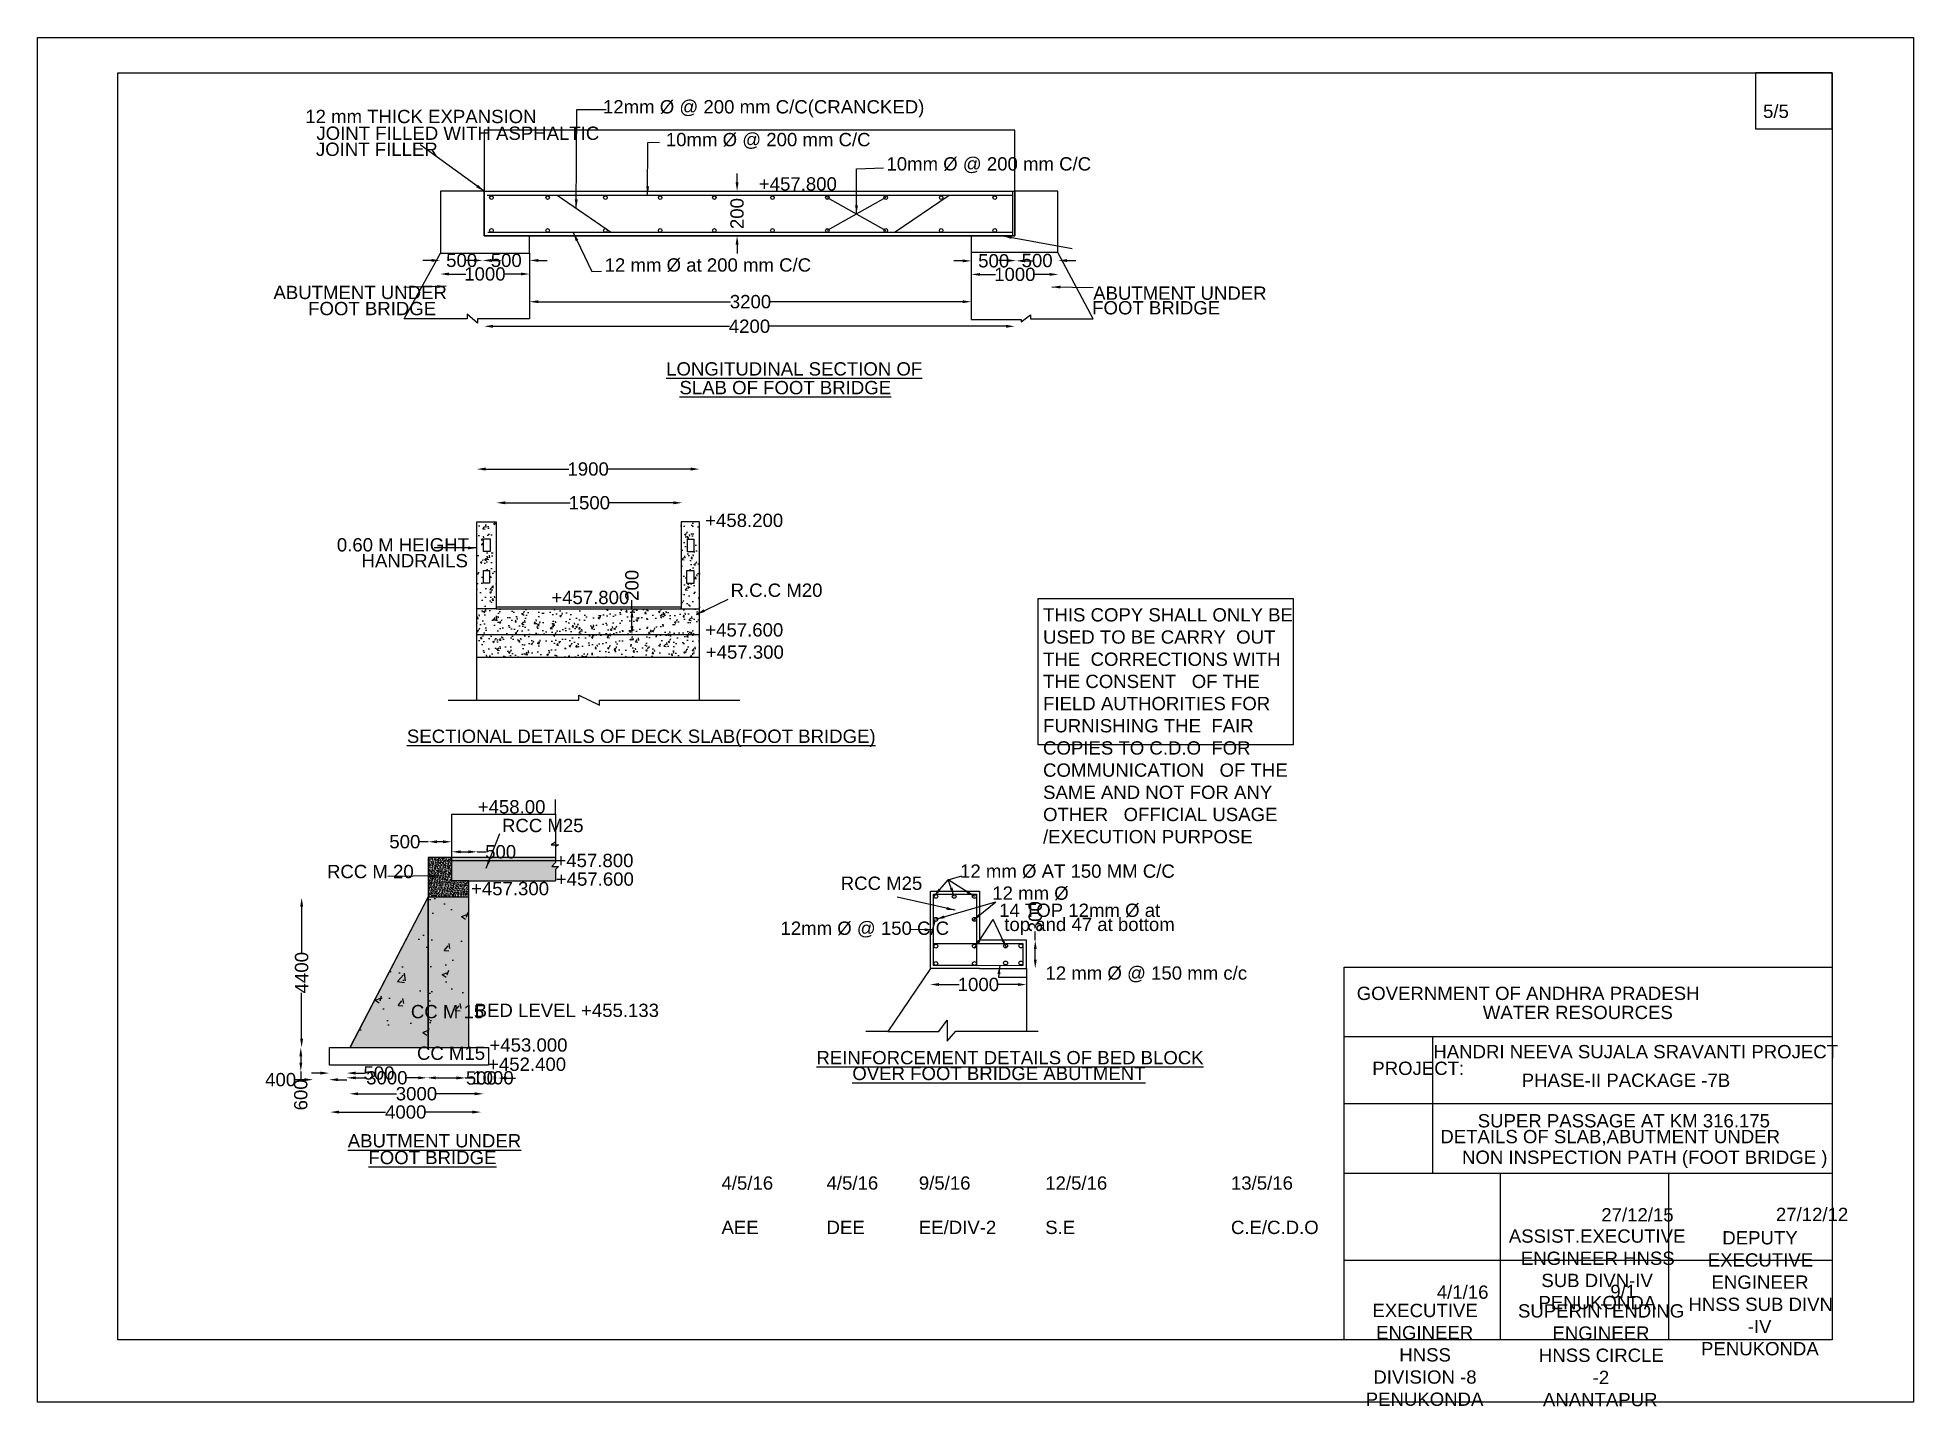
# Model space of a CAD drawing. Header units: millimetres. Extents: x -53227358 to -53192103, y 22136855 to 22162573.
import ezdxf

# ---------------------------------------------------------------- set-up
doc = ezdxf.new("R2010")
doc.units = ezdxf.units.MM
doc.header["$MEASUREMENT"] = 0
for name, color, linetype in [('DIMENSION', 7, 'Continuous'), ('DIMENSIONS', 7, 'Continuous'), ('DRAWING', 2, 'Continuous'), ('REF', 22, 'Continuous'), ('TEXT', 7, 'Continuous')]:
    doc.layers.add(name, color=color, linetype=linetype)
doc.styles.add('1', font='arial.ttf', dxfattribs={"height": 250})
doc.styles.get("Standard").update_dxf_attribs({"font": 'arial.ttf', "height": 165})
doc.dimstyles.get("Standard").update_dxf_attribs({"dimtxt": 165, "dimasz": 165, "dimexe": 0.18, "dimexo": 0.0625, "dimgap": 0.09, "dimtad": 0, "dimdec": 0, "dimzin": 0, "dimdsep": 46, "dimtxsty": 'Standard', "dimcen": 0.09, "dimse1": 1, "dimse2": 1, "dimadec": 0, "dimazin": 0, "dimtfac": 1, "dimtdec": 0, "dimtofl": 0, "dimtmove": 0, "dimatfit": 3, "dimfxl": 1, "dimtolj": 1, "dimtzin": 0, "dimarcsym": 0})
picture_1 = doc.add_image_def('image1.jpg', size_in_pixel=(4796, 3488))
pattern_1 = [(50, (0, 0), (71.72601826, -6.2752135), [7.5, -82.5]), (355, (0, 0), (-13.87513336, 75.21921337), [6, -66]), (100.4514, (5.98, -0.52), (57.85093817, 68.94395421), [6.374019, -70.1142112]), (46.1842, (0, 20), (106.72410486, -16.55190143), [11.25, -123.75]), (96.6356, (8.89, 18.62), (93.46627055, 97.41178709), [9.5610288, -105.1713]), (351.1842, (0, 20), (93.46619451, 97.4118601), [9, -99]), (21, (10, 15), (59.69070521, -40.261889067), [7.5, -82.5]), (326, (10, 15), (24.33153319, 72.5150045), [6, -66]), (71.4514, (14.974, 11.645), (84.02226286, 32.25304967), [6.374019, -70.1142112]), (37.5, (0, 0), (1.215985532, 33.289385383), [0, -65.2, 0, -67, 0, -66.25]), (7.5, (0, 0), (26.306953744, 39.441171188), [0, -38.2, 0, -63.7, 0, -25.25]), (327.5, (-22.3, 0), (53.382243617, -2.255487173), [0, -25, 0, -78, 0, -103.5]), (317.5, (-32.3, 0), (58.318616934, 10.010498233), [0, -32.5, 0, -51.8, 0, -73.5])]

# ---------------------------------------------------------------- blocks, each defined once
blk = doc.blocks.new('*D54')
at = {"layer": 'Defpoints', "color": 0}
for p in [(-53209809, 22158377.5), (-53209809, 22158377.5), (-53208968, 22158377.5)]:
    blk.add_point(p, dxfattribs=at)
at = {"layer": 'DIMENSION', "color": 0, "lineweight": -2}
for p, q in [((-53209974, 22158377.5), (-53210139, 22158377.5)), ((-53208803, 22158377.5), (-53208638, 22158377.5))]:
    blk.add_line(p, q, dxfattribs=at)
at = {"layer": 'DIMENSION', "color": 0}
for points in [[(-53209974, 22158405), (-53209974, 22158350), (-53209809, 22158377.5)], [(-53208803, 22158405), (-53208803, 22158350), (-53208968, 22158377.5)]]:
    blk.add_solid(points, dxfattribs=at)
at = {"layer": 'DIMENSION', "color": 0, "insert": (-53209388.5, 22158377.5), "char_height": 250, "attachment_point": 5, "style": '1'}
blk.add_mtext('\\A1;500', dxfattribs=at)
blk = doc.blocks.new('*D55')
at = {"layer": 'Defpoints', "color": 0}
for p in [(-53208968, 22158377.5), (-53208175.5, 22158383), (-53208175.5, 22158375.5)]:
    blk.add_point(p, dxfattribs=at)
at = {"layer": 'DIMENSION', "color": 0, "lineweight": -2}
for p, q in [((-53209133, 22158383), (-53209298, 22158383)), ((-53208010.5, 22158383), (-53207845.5, 22158383))]:
    blk.add_line(p, q, dxfattribs=at)
at = {"layer": 'DIMENSION', "color": 0}
for points in [[(-53209133, 22158410.5), (-53209133, 22158355.5), (-53208968, 22158383)], [(-53208010.5, 22158410.5), (-53208010.5, 22158355.5), (-53208175.5, 22158383)]]:
    blk.add_solid(points, dxfattribs=at)
at = {"layer": 'DIMENSION', "color": 0, "insert": (-53208571.75, 22158383), "char_height": 250, "attachment_point": 5, "style": '1'}
blk.add_mtext('\\A1;500', dxfattribs=at)
blk = doc.blocks.new('*D56')
at = {"layer": 'Defpoints', "color": 0}
for p in [(-53209809, 22158123), (-53209809, 22158123), (-53208172, 22158123)]:
    blk.add_point(p, dxfattribs=at)
at = {"layer": 'DIMENSION', "color": 0, "lineweight": -2}
for p, q in [((-53209644, 22158123), (-53209352, 22158123)), ((-53208338, 22158123), (-53208630, 22158123))]:
    blk.add_line(p, q, dxfattribs=at)
at = {"layer": 'DIMENSION', "color": 0}
for points in [[(-53209644, 22158150), (-53209644, 22158096), (-53209809, 22158123)], [(-53208338, 22158150), (-53208338, 22158096), (-53208172, 22158123)]]:
    blk.add_solid(points, dxfattribs=at)
at = {"layer": 'DIMENSION', "color": 0, "insert": (-53208991, 22158123), "char_height": 250, "attachment_point": 5, "style": '1'}
blk.add_mtext('\\A1;1000', dxfattribs=at)
blk = doc.blocks.new('*D57')
at = {"layer": 'Defpoints', "color": 0}
for p in [(-53218109, 22157610), (-53218109, 22157610), (-53209809, 22157610)]:
    blk.add_point(p, dxfattribs=at)
at = {"layer": 'DIMENSION', "color": 0, "lineweight": -2}
for p, q in [((-53217944, 22157610), (-53214332, 22157610)), ((-53209974, 22157610), (-53213586, 22157610))]:
    blk.add_line(p, q, dxfattribs=at)
at = {"layer": 'DIMENSION', "color": 0}
for points in [[(-53217944, 22157637), (-53217944, 22157582), (-53218109, 22157610)], [(-53209974, 22157637), (-53209974, 22157582), (-53209809, 22157610)]]:
    blk.add_solid(points, dxfattribs=at)
at = {"layer": 'DIMENSION', "color": 0, "insert": (-53213959, 22157610), "char_height": 250, "attachment_point": 5, "style": '1'}
blk.add_mtext('\\A1;3200', dxfattribs=at)
blk = doc.blocks.new('*D58')
at = {"layer": 'Defpoints', "color": 0}
for p in [(-53218961, 22157148), (-53218961, 22157100), (-53208995, 22157130)]:
    blk.add_point(p, dxfattribs=at)
at = {"layer": 'DIMENSION', "color": 0, "lineweight": -2}
for p, q in [((-53218796, 22157148), (-53214356, 22157148)), ((-53209160, 22157148), (-53213600, 22157148))]:
    blk.add_line(p, q, dxfattribs=at)
at = {"layer": 'DIMENSION', "color": 0}
for points in [[(-53218796, 22157176), (-53218796, 22157120), (-53218961, 22157148)], [(-53209160, 22157176), (-53209160, 22157120), (-53208995, 22157148)]]:
    blk.add_solid(points, dxfattribs=at)
at = {"layer": 'DIMENSION', "color": 0, "insert": (-53213978, 22157148), "char_height": 250, "attachment_point": 5, "style": '1'}
blk.add_mtext('\\A1;4200', dxfattribs=at)
blk = doc.blocks.new('*D59')
at = {"layer": 'Defpoints', "color": 0}
for p in [(-53219791, 22158130), (-53219791, 22158130), (-53218109, 22158120)]:
    blk.add_point(p, dxfattribs=at)
at = {"layer": 'DIMENSION', "color": 0, "lineweight": -2}
for p, q in [((-53219626, 22158130), (-53219311, 22158130)), ((-53218274, 22158130), (-53218589, 22158130))]:
    blk.add_line(p, q, dxfattribs=at)
at = {"layer": 'DIMENSION', "color": 0}
for points in [[(-53219626, 22158158), (-53219626, 22158103), (-53219791, 22158130)], [(-53218274, 22158158), (-53218274, 22158103), (-53218109, 22158130)]]:
    blk.add_solid(points, dxfattribs=at)
at = {"layer": 'DIMENSION', "color": 0, "insert": (-53218950, 22158130), "char_height": 250, "attachment_point": 5, "style": '1'}
blk.add_mtext('\\A1;1000', dxfattribs=at)
blk = doc.blocks.new('*D60')
at = {"layer": 'Defpoints', "color": 0}
for p in [(-53218989.5, 22158385.5), (-53218109, 22158385.5), (-53218109, 22158385.5)]:
    blk.add_point(p, dxfattribs=at)
at = {"layer": 'DIMENSION', "color": 0, "lineweight": -2}
for p, q in [((-53219154.5, 22158385.5), (-53219319.5, 22158385.5)), ((-53217944, 22158385.5), (-53217779, 22158385.5))]:
    blk.add_line(p, q, dxfattribs=at)
at = {"layer": 'DIMENSION', "color": 0}
for points in [[(-53219154.5, 22158413), (-53219154.5, 22158358), (-53218989.5, 22158385.5)], [(-53217944, 22158413), (-53217944, 22158358), (-53218109, 22158385.5)]]:
    blk.add_solid(points, dxfattribs=at)
at = {"layer": 'DIMENSION', "color": 0, "insert": (-53218549.25, 22158385.5), "char_height": 250, "attachment_point": 5, "style": '1'}
blk.add_mtext('\\A1;500', dxfattribs=at)
blk = doc.blocks.new('*D61')
at = {"layer": 'Defpoints', "color": 0}
for p in [(-53219785.5, 22158385.5), (-53219785.5, 22158354), (-53218989.5, 22158385.5)]:
    blk.add_point(p, dxfattribs=at)
at = {"layer": 'DIMENSION', "color": 0, "lineweight": -2}
for p, q in [((-53219950.5, 22158385.5), (-53220115.5, 22158385.5)), ((-53218824.5, 22158385.5), (-53218659.5, 22158385.5))]:
    blk.add_line(p, q, dxfattribs=at)
at = {"layer": 'DIMENSION', "color": 0}
for points in [[(-53219950.5, 22158413), (-53219950.5, 22158358), (-53219785.5, 22158385.5)], [(-53218824.5, 22158413), (-53218824.5, 22158358), (-53218989.5, 22158385.5)]]:
    blk.add_solid(points, dxfattribs=at)
at = {"layer": 'DIMENSION', "color": 0, "insert": (-53219387.5, 22158385.5), "char_height": 250, "attachment_point": 5, "style": '1'}
blk.add_mtext('\\A1;500', dxfattribs=at)
blk = doc.blocks.new('*D62')
at = {"layer": 'Defpoints', "color": 0}
for p in [(-53214211, 22159686.5), (-53214211, 22159686.5), (-53214211, 22158846)]:
    blk.add_point(p, dxfattribs=at)
at = {"layer": 'DIMENSION', "color": 0, "lineweight": -2}
for p, q in [((-53214211, 22159851.5), (-53214211, 22160016.5)), ((-53214211, 22158681), (-53214211, 22158516))]:
    blk.add_line(p, q, dxfattribs=at)
at = {"layer": 'DIMENSION', "color": 0}
for points in [[(-53214238.5, 22159851.5), (-53214183.5, 22159851.5), (-53214211, 22159686.5)], [(-53214238.5, 22158681), (-53214183.5, 22158681), (-53214211, 22158846)]]:
    blk.add_solid(points, dxfattribs=at)
at = {"layer": 'DIMENSION', "color": 0, "insert": (-53214211, 22159266.25), "char_height": 250, "attachment_point": 5, "rotation": 90, "style": '1'}
blk.add_mtext('\\A1;200', dxfattribs=at)
blk = doc.blocks.new('*D63')
at = {"layer": 'Defpoints', "color": 0}
for p in [(-53218730, 22153832), (-53218730, 22153832), (-53215244, 22153840)]:
    blk.add_point(p, dxfattribs=at)
at = {"layer": 'DIMENSION', "color": 0, "lineweight": -2}
for p, q in [((-53218565, 22153832), (-53217348, 22153832)), ((-53215409, 22153832), (-53216626, 22153832))]:
    blk.add_line(p, q, dxfattribs=at)
at = {"layer": 'DIMENSION', "color": 0}
for points in [[(-53218565, 22153860), (-53218565, 22153804), (-53218730, 22153832)], [(-53215409, 22153860), (-53215409, 22153804), (-53215244, 22153832)]]:
    blk.add_solid(points, dxfattribs=at)
at = {"layer": 'DIMENSION', "color": 0, "insert": (-53216987, 22153832), "char_height": 250, "attachment_point": 5, "style": '1'}
blk.add_mtext('\\A1;1500', dxfattribs=at)
blk = doc.blocks.new('*D64')
at = {"layer": 'Defpoints', "color": 0}
for p in [(-53219102, 22154466), (-53219102, 22153477), (-53214918, 22153477)]:
    blk.add_point(p, dxfattribs=at)
at = {"layer": 'DIMENSION', "color": 0, "lineweight": -2}
for p, q in [((-53218936, 22154466), (-53217371, 22154466)), ((-53215082, 22154466), (-53216648, 22154466))]:
    blk.add_line(p, q, dxfattribs=at)
at = {"layer": 'DIMENSION', "color": 0}
for points in [[(-53218936, 22154494), (-53218936, 22154438), (-53219102, 22154466)], [(-53215082, 22154494), (-53215082, 22154438), (-53214918, 22154466)]]:
    blk.add_solid(points, dxfattribs=at)
at = {"layer": 'DIMENSION', "color": 0, "insert": (-53217010, 22154466), "char_height": 250, "attachment_point": 5, "style": '1'}
blk.add_mtext('\\A1;1900', dxfattribs=at)
blk = doc.blocks.new('*D65')
at = {"layer": 'Defpoints', "color": 0}
for p in [(-53216186.5, 22151838.5), (-53216186.5, 22151838.5), (-53216186.5, 22151350.5)]:
    blk.add_point(p, dxfattribs=at)
at = {"layer": 'DIMENSION', "color": 0, "lineweight": -2}
for p, q in [((-53216186.5, 22151838.5), (-53216186.5, 22152003.5)), ((-53216186.5, 22151515.5), (-53216186.5, 22151673.5))]:
    blk.add_line(p, q, dxfattribs=at)
at = {"layer": 'DIMENSION', "color": 0}
for points in [[(-53216214, 22151673.5), (-53216159, 22151673.5), (-53216186.5, 22151838.5)], [(-53216214, 22151515.5), (-53216159, 22151515.5), (-53216186.5, 22151350.5)]]:
    blk.add_solid(points, dxfattribs=at)
at = {"layer": 'DIMENSION', "color": 0, "insert": (-53216186.5, 22152281.472), "char_height": 250, "attachment_point": 5, "rotation": 90, "style": '1'}
blk.add_mtext('\\A1;200', dxfattribs=at)
blk = doc.blocks.new('*D66')
at = {"layer": 'Defpoints', "color": 0}
for p in [(-53219572, 22147170), (-53219095, 22147275), (-53219095, 22147170)]:
    blk.add_point(p, dxfattribs=at)
at = {"layer": 'DIMENSION', "color": 0, "lineweight": -2}
for p, q in [((-53219408, 22147275), (-53219260, 22147275)), ((-53219095, 22147275), (-53218930, 22147275))]:
    blk.add_line(p, q, dxfattribs=at)
at = {"layer": 'DIMENSION', "color": 0}
for points in [[(-53219408, 22147302), (-53219408, 22147248), (-53219572, 22147275)], [(-53219260, 22147302), (-53219260, 22147248), (-53219095, 22147275)]]:
    blk.add_solid(points, dxfattribs=at)
at = {"layer": 'DIMENSION', "color": 0, "insert": (-53218654, 22147275), "char_height": 250, "attachment_point": 5, "style": '1'}
blk.add_mtext('\\A1;500', dxfattribs=at)
blk = doc.blocks.new('*D67')
at = {"layer": 'Defpoints', "color": 0}
for p in [(-53220014, 22147464), (-53220014, 22147170), (-53219572, 22147170)]:
    blk.add_point(p, dxfattribs=at)
at = {"layer": 'DIMENSION', "color": 0, "lineweight": -2}
for p, q in [((-53220014, 22147464), (-53220179, 22147464)), ((-53219738, 22147464), (-53219849, 22147464))]:
    blk.add_line(p, q, dxfattribs=at)
at = {"layer": 'DIMENSION', "color": 0}
for points in [[(-53219849, 22147491), (-53219849, 22147436), (-53220014, 22147464)], [(-53219738, 22147491), (-53219738, 22147436), (-53219572, 22147464)]]:
    blk.add_solid(points, dxfattribs=at)
at = {"layer": 'DIMENSION', "color": 0, "insert": (-53220455, 22147464), "char_height": 250, "attachment_point": 5, "style": '1'}
blk.add_mtext('\\A1;500', dxfattribs=at)
blk = doc.blocks.new('*D68')
at = {"layer": 'Defpoints', "color": 0}
for p in [(-53222392.5, 22146412.5), (-53222405, 22143598), (-53222394, 22143598)]:
    blk.add_point(p, dxfattribs=at)
at = {"layer": 'DIMENSION', "color": 0, "lineweight": -2}
for p, q in [((-53222394, 22146247.5), (-53222394, 22145383.239045)), ((-53222394, 22143763), (-53222394, 22144627.260955))]:
    blk.add_line(p, q, dxfattribs=at)
at = {"layer": 'DIMENSION', "color": 0}
for points in [[(-53222421.5, 22146247.5), (-53222366.5, 22146247.5), (-53222394, 22146412.5)], [(-53222421.5, 22143763), (-53222366.5, 22143763), (-53222394, 22143598)]]:
    blk.add_solid(points, dxfattribs=at)
at = {"layer": 'DIMENSION', "color": 0, "insert": (-53222394, 22145005.25), "char_height": 250, "attachment_point": 5, "rotation": 90, "style": '1'}
blk.add_mtext('\\A1;4400', dxfattribs=at)
blk = doc.blocks.new('*D69')
at = {"layer": 'Defpoints', "color": 0}
for p in [(-53222405, 22143598), (-53222416, 22143150), (-53222410, 22143150)]:
    blk.add_point(p, dxfattribs=at)
at = {"layer": 'DIMENSION', "color": 0, "lineweight": -2}
for p, q in [((-53222410, 22143433), (-53222410, 22143316)), ((-53222410, 22143150), (-53222410, 22142986))]:
    blk.add_line(p, q, dxfattribs=at)
at = {"layer": 'DIMENSION', "color": 0}
for points in [[(-53222437, 22143433), (-53222382, 22143433), (-53222410, 22143598)], [(-53222437, 22143316), (-53222382, 22143316), (-53222410, 22143150)]]:
    blk.add_solid(points, dxfattribs=at)
at = {"layer": 'DIMENSION', "color": 0, "insert": (-53222410, 22142709), "char_height": 250, "attachment_point": 5, "rotation": 90, "style": '1'}
blk.add_mtext('\\A1;600', dxfattribs=at)
blk = doc.blocks.new('*D70')
at = {"layer": 'Defpoints', "color": 0}
for p in [(-53222178, 22142994), (-53222178, 22142994), (-53221876, 22142993)]:
    blk.add_point(p, dxfattribs=at)
at = {"layer": 'DIMENSION', "color": 0, "lineweight": -2}
for p, q in [((-53222344, 22142994), (-53222508, 22142994)), ((-53221712, 22142994), (-53221546, 22142994))]:
    blk.add_line(p, q, dxfattribs=at)
at = {"layer": 'DIMENSION', "color": 0}
for points in [[(-53222344, 22143022), (-53222344, 22142967), (-53222178, 22142994)], [(-53221712, 22143022), (-53221712, 22142967), (-53221876, 22142994)]]:
    blk.add_solid(points, dxfattribs=at)
at = {"layer": 'DIMENSION', "color": 0, "insert": (-53222789, 22142994), "char_height": 250, "attachment_point": 5, "style": '1'}
blk.add_mtext('\\A1;400', dxfattribs=at)
blk = doc.blocks.new('*D71')
at = {"layer": 'Defpoints', "color": 0}
for p in [(-53221876, 22142994), (-53221546, 22143118), (-53221546, 22142994)]:
    blk.add_point(p, dxfattribs=at)
at = {"layer": 'DIMENSION', "color": 0, "lineweight": -2}
for p, q in [((-53222042, 22143118), (-53222206, 22143118)), ((-53221382, 22143118), (-53221216, 22143118))]:
    blk.add_line(p, q, dxfattribs=at)
at = {"layer": 'DIMENSION', "color": 0}
for points in [[(-53222042, 22143146), (-53222042, 22143091), (-53221876, 22143118)], [(-53221382, 22143146), (-53221382, 22143091), (-53221546, 22143118)]]:
    blk.add_solid(points, dxfattribs=at)
at = {"layer": 'DIMENSION', "color": 0, "insert": (-53220941, 22143118), "char_height": 250, "attachment_point": 5, "style": '1'}
blk.add_mtext('\\A1;500', dxfattribs=at)
blk = doc.blocks.new('*D72')
at = {"layer": 'Defpoints', "color": 0}
for p in [(-53221546, 22142994), (-53220039, 22143029), (-53220039, 22142994)]:
    blk.add_point(p, dxfattribs=at)
at = {"layer": 'DIMENSION', "color": 0, "lineweight": -2}
for p, q in [((-53221382, 22143029), (-53221166, 22143029)), ((-53220204, 22143029), (-53220420, 22143029))]:
    blk.add_line(p, q, dxfattribs=at)
at = {"layer": 'DIMENSION', "color": 0}
for points in [[(-53221382, 22143056), (-53221382, 22143002), (-53221546, 22143029)], [(-53220204, 22143056), (-53220204, 22143002), (-53220039, 22143029)]]:
    blk.add_solid(points, dxfattribs=at)
at = {"layer": 'DIMENSION', "color": 0, "insert": (-53220793, 22143029), "char_height": 250, "attachment_point": 5, "style": '1'}
blk.add_mtext('\\A1;3000', dxfattribs=at)
blk = doc.blocks.new('*D73')
at = {"layer": 'Defpoints', "color": 0}
for p in [(-53220039, 22143029), (-53219324, 22143029), (-53219324, 22143011)]:
    blk.add_point(p, dxfattribs=at)
at = {"layer": 'DIMENSION', "color": 0, "lineweight": -2}
for p, q in [((-53219874, 22143029), (-53219490, 22143029)), ((-53219324, 22143029), (-53219160, 22143029))]:
    blk.add_line(p, q, dxfattribs=at)
at = {"layer": 'DIMENSION', "color": 0}
for points in [[(-53219874, 22143056), (-53219874, 22143002), (-53220039, 22143029)], [(-53219490, 22143056), (-53219490, 22143002), (-53219324, 22143029)]]:
    blk.add_solid(points, dxfattribs=at)
at = {"layer": 'DIMENSION', "color": 0, "insert": (-53218798, 22143029), "char_height": 250, "attachment_point": 5, "style": '1'}
blk.add_mtext('\\A1;1000', dxfattribs=at)
blk = doc.blocks.new('*D74')
at = {"layer": 'Defpoints', "color": 0}
for p in [(-53219324.5, 22143011), (-53218707, 22143024.5), (-53218707, 22143024.5)]:
    blk.add_point(p, dxfattribs=at)
at = {"layer": 'DIMENSION', "color": 0, "lineweight": -2}
for p, q in [((-53219489.5, 22143024.5), (-53219654.5, 22143024.5)), ((-53218542, 22143024.5), (-53218377, 22143024.5))]:
    blk.add_line(p, q, dxfattribs=at)
at = {"layer": 'DIMENSION', "color": 0}
for points in [[(-53219489.5, 22143052), (-53219489.5, 22142997), (-53219324.5, 22143024.5)], [(-53218542, 22143052), (-53218542, 22142997), (-53218707, 22143024.5)]]:
    blk.add_solid(points, dxfattribs=at)
at = {"layer": 'DIMENSION', "color": 0, "insert": (-53219015.75, 22143024.5), "char_height": 250, "attachment_point": 5, "style": '1'}
blk.add_mtext('\\A1;500', dxfattribs=at)
blk = doc.blocks.new('*D75')
at = {"layer": 'Defpoints', "color": 0}
for p in [(-53221498, 22142729), (-53221498, 22142725), (-53218976, 22142725)]:
    blk.add_point(p, dxfattribs=at)
at = {"layer": 'DIMENSION', "color": 0, "lineweight": -2}
for p, q in [((-53221334, 22142729), (-53220610, 22142729)), ((-53219141, 22142729), (-53219864, 22142729))]:
    blk.add_line(p, q, dxfattribs=at)
at = {"layer": 'DIMENSION', "color": 0}
for points in [[(-53221334, 22142756), (-53221334, 22142702), (-53221498, 22142729)], [(-53219141, 22142756), (-53219141, 22142702), (-53218976, 22142729)]]:
    blk.add_solid(points, dxfattribs=at)
at = {"layer": 'DIMENSION', "color": 0, "insert": (-53220237, 22142729), "char_height": 250, "attachment_point": 5, "style": '1'}
blk.add_mtext('\\A1;3000', dxfattribs=at)
blk = doc.blocks.new('*D76')
at = {"layer": 'Defpoints', "color": 0}
for p in [(-53221856, 22142385.5), (-53221856, 22142385.5), (-53219020, 22142398.5)]:
    blk.add_point(p, dxfattribs=at)
at = {"layer": 'DIMENSION', "color": 0, "lineweight": -2}
for p, q in [((-53221691, 22142385.5), (-53220815.989045, 22142385.5)), ((-53219185, 22142385.5), (-53220060.010955, 22142385.5))]:
    blk.add_line(p, q, dxfattribs=at)
at = {"layer": 'DIMENSION', "color": 0}
for points in [[(-53221691, 22142413), (-53221691, 22142358), (-53221856, 22142385.5)], [(-53219185, 22142413), (-53219185, 22142358), (-53219020, 22142385.5)]]:
    blk.add_solid(points, dxfattribs=at)
at = {"layer": 'DIMENSION', "color": 0, "insert": (-53220438, 22142385.5), "char_height": 250, "attachment_point": 5, "style": '1'}
blk.add_mtext('\\A1;4000', dxfattribs=at)
blk = doc.blocks.new('*D77')
at = {"layer": 'Defpoints', "color": 0}
for p in [(-53210582, 22144762), (-53208770, 22144782), (-53208770, 22144762)]:
    blk.add_point(p, dxfattribs=at)
at = {"layer": 'DIMENSION', "color": 0, "lineweight": -2}
for p, q in [((-53210417, 22144782), (-53210037, 22144782)), ((-53208934, 22144782), (-53209315, 22144782))]:
    blk.add_line(p, q, dxfattribs=at)
at = {"layer": 'DIMENSION', "color": 0}
for points in [[(-53210417, 22144809), (-53210417, 22144754), (-53210582, 22144782)], [(-53208934, 22144809), (-53208934, 22144754), (-53208770, 22144782)]]:
    blk.add_solid(points, dxfattribs=at)
at = {"layer": 'DIMENSION', "color": 0, "insert": (-53209676, 22144782), "char_height": 250, "attachment_point": 5, "style": '1'}
blk.add_mtext('\\A1;1000', dxfattribs=at)
blk = doc.blocks.new('*D78')
at = {"layer": 'Defpoints', "color": 0}
for p in [(-53208770, 22145615), (-53208607, 22145615), (-53208770, 22145082)]:
    blk.add_point(p, dxfattribs=at)
at = {"layer": 'DIMENSION', "color": 0, "lineweight": -2}
for p, q in [((-53208607, 22145615), (-53208607, 22145780)), ((-53208607, 22145248), (-53208607, 22145450))]:
    blk.add_line(p, q, dxfattribs=at)
at = {"layer": 'DIMENSION', "color": 0}
for points in [[(-53208634, 22145450), (-53208580, 22145450), (-53208607, 22145615)], [(-53208634, 22145248), (-53208580, 22145248), (-53208607, 22145082)]]:
    blk.add_solid(points, dxfattribs=at)
at = {"layer": 'DIMENSION', "color": 0, "insert": (-53208607, 22146056), "char_height": 250, "attachment_point": 5, "rotation": 90, "style": '1'}
blk.add_mtext('\\A1;300', dxfattribs=at)

msp = doc.modelspace()

# ---------------------------------------------------------------- hatches: boundary and pattern name
at = {"layer": 'REF'}
h = msp.add_hatch(dxfattribs=at)
h.set_pattern_fill('AR-CONC', color=256, scale=50, style=0)
h.set_pattern_definition([(50, (0, 0), (358.6300913, -31.3760675), [37.5, -412.5]), (355, (0, 0), (-69.3756668, 376.0960669), [30, -330]), (100.4514, (29.9, -2.6), (289.2546909, 344.719771), [31.870095, -350.571056]), (46.1842, (0, 100), (533.6205243, -82.759507), [56.25, -618.75]), (96.6356, (44.47, 93.1), (467.331353, 487.0589355), [47.805144, -525.8565]), (351.1842, (0, 100), (467.3309726, 487.0593005), [45, -495]), (21, (50, 75), (298.453526, -201.3094453), [37.5, -412.5]), (326, (50, 75), (121.657666, 362.5750225), [30, -330]), (71.4514, (74.87, 58.22), (420.1113143, 161.2652484), [31.870095, -350.571056]), (37.5, (0, 0), (6.07992766, 166.44692692), [0, -326, 0, -335, 0, -331.25]), (7.5, (0, 0), (131.5347687, 197.20585594), [0, -191, 0, -318.5, 0, -126.25]), (327.5, (-111.5, 0), (266.9112181, -11.27743587), [0, -125, 0, -390, 0, -517.5]), (317.5, (-161.5, 0), (291.5930847, 50.0524912), [0, -162.5, 0, -259, 0, -367.5])])
h.paths.add_polyline_path([(-53214917.5, 22150929.5), (-53214917.5, 22151350.5), (-53219101.5, 22151350.5), (-53219101.5, 22150929.5)])
h.paths.add_polyline_path([(-53214917.5, 22151350.5), (-53214917.5, 22151838.5), (-53218738.5, 22151838.5), (-53219101.5, 22151838.5), (-53219101.5, 22151350.5)])
h.paths.add_polyline_path([(-53219101.5, 22151838.5), (-53218738.5, 22151838.5), (-53218738.5, 22153474.5), (-53219101.5, 22153474.5)])
h.paths.add_polyline_path([(-53218976.5, 22152319.5), (-53218976.5, 22152559.5), (-53218861.5, 22152559.5), (-53218861.5, 22152319.5)], flags=16)
h.paths.add_polyline_path([(-53218979.5, 22152918.5), (-53218979.5, 22153154), (-53218853, 22153154), (-53218853, 22152918.5)], flags=16)
h.paths.add_polyline_path([(-53214917.5, 22153477), (-53215263.5, 22153477), (-53215263.5, 22151838.5), (-53214917.5, 22151838.5)])
h.paths.add_polyline_path([(-53215025.5, 22152318.5), (-53215154, 22152318.5), (-53215154, 22152561.5), (-53215025.5, 22152561.5)], flags=16)
h.paths.add_polyline_path([(-53215022.5, 22152913.5), (-53215145.5, 22152913.5), (-53215145.5, 22153146), (-53215022.5, 22153146)], flags=16)
h.paths.add_polyline_path([(-53216376.6, 22151941.1), (-53216376.6, 22152621.9), (-53215996.4, 22152621.9), (-53215996.4, 22151941.1)], flags=9)
h = msp.add_hatch(dxfattribs=at)
h.set_pattern_fill('AR-CONC', color=256, scale=10, style=0)
h.set_pattern_definition(pattern_1)
h.paths.add_polyline_path([(-53217624.5, 22147170.5), (-53219572.5, 22147170.5), (-53219572.5, 22147108.5), (-53217624.5, 22147108.5)])
h.paths.add_polyline_path([(-53217624.5, 22146940), (-53217569.5, 22146999), (-53217692.5, 22146999), (-53217624.5, 22147075.5), (-53217624.5, 22147108.5), (-53219572.5, 22147108.5), (-53219572.5, 22146728.5), (-53219249.5, 22146728.5), (-53217624.5, 22146728.5)])
h.paths.add_polyline_path([(-53219249.5, 22146728.5), (-53219572.5, 22146728.5), (-53219572.5, 22147170.5), (-53220014, 22147170.5), (-53220014, 22146430.5), (-53219249.5, 22146430.5)])
h = msp.add_hatch(dxfattribs=at)
h.set_pattern_fill('AR-CONC', color=256, scale=10, style=0)
h.set_pattern_definition(pattern_1)
h.paths.add_polyline_path([(-53219249.5, 22146728.5), (-53219572.5, 22146728.5), (-53219572.5, 22147170.5), (-53220014, 22147170.5), (-53220014, 22146430.5), (-53219249.5, 22146430.5)])
h = msp.add_hatch(dxfattribs=at)
h.set_pattern_fill('AR-CONC', color=256, scale=10, style=0)
h.set_pattern_definition(pattern_1)
h.paths.add_polyline_path([(-53217624.5, 22146940), (-53217569.5, 22146999), (-53217692.5, 22146999), (-53217624.5, 22147075.5), (-53217624.5, 22147108.5), (-53219572.5, 22147108.5), (-53219572.5, 22146728.5), (-53219249.5, 22146728.5), (-53217624.5, 22146728.5)])
h = msp.add_hatch(dxfattribs=at)
h.set_pattern_fill('AR-CONC', color=256, scale=10, style=0)
h.set_pattern_definition(pattern_1)
h.paths.add_polyline_path([(-53219249.5, 22146430.5), (-53220014, 22146430.5), (-53221489.2, 22143596), (-53219249.5, 22143596)])
h = msp.add_hatch(dxfattribs=at)
h.set_pattern_fill('AR-CONC', color=256, scale=10, style=0)
h.set_pattern_definition(pattern_1)
h.paths.add_polyline_path([(-53221489.2, 22143596), (-53219249.5, 22143596), (-53219249.5, 22146430.5), (-53220014, 22146430.5)])
h.paths.add_polyline_path([(-53220406.4, 22144079.2), (-53218899.2, 22144079.2), (-53218899.2, 22144467), (-53220406.4, 22144467)], flags=9)
h = msp.add_hatch(dxfattribs=at)
h.set_pattern_fill('AR-CONC', color=256, scale=150, style=0)
h.set_pattern_definition([(50, (0, 0), (1075.890274, -94.128202), [112.5, -1237.5]), (355, (0, 0), (-208.127, 1128.2882), [90, -990]), (100.4514, (89.7, -7.8), (867.764073, 1034.159313), [95.610285, -1051.713168]), (46.1842, (0, 300), (1600.861573, -248.27852), [168.75, -1856.25]), (96.6356, (133.4, 279.3), (1401.99406, 1461.176806), [143.41543, -1577.5695]), (351.1842, (0, 300), (1401.99292, 1461.1779), [135, -1485]), (21, (150, 225), (895.360578, -603.928336), [112.5, -1237.5]), (326, (150, 225), (364.972998, 1087.725068), [90, -990]), (71.4514, (224.6, 174.7), (1260.333943, 483.795745), [95.610285, -1051.713168]), (37.5, (0, 0), (18.239783, 499.3407807), [0, -978, 0, -1005, 0, -993.75]), (7.5, (0, 0), (394.604306, 591.617568), [0, -573, 0, -955.5, 0, -378.75]), (327.5, (-334.5, 0), (800.7336543, -33.8323076), [0, -375, 0, -1170, 0, -1552.5]), (317.5, (-484.5, 0), (874.779254, 150.1574735), [0, -487.5, 0, -777, 0, -1102.5])])
h.paths.add_polyline_path([(-53219249.5, 22146430.5), (-53220014, 22146430.5), (-53221489.2, 22143596), (-53219249.5, 22143596)])
h.paths.add_polyline_path([(-53220406.4, 22144079.2), (-53218899.2, 22144079.2), (-53218899.2, 22144467), (-53220406.4, 22144467)], flags=9)

# ---------------------------------------------------------------- linework, layer by layer
at = {"layer": 'DIMENSION', "color": 0}
for points in [[(-53193633.6, 22138107.1), (-53225847, 22138107.1), (-53225847, 22161911.5), (-53193633.6, 22161911.5)], [(-53193633.6, 22161911.5), (-53195070, 22161911.5), (-53195070, 22160857.5), (-53193633.6, 22160857.5)], [(-53208555, 22152031.5), (-53203761.5, 22152031.5), (-53203761.5, 22149285.5), (-53208555, 22149285.5)]]:
    msp.add_lwpolyline(points, close=True, dxfattribs=at)
at = {"layer": 'DIMENSIONS', "color": 0}
msp.add_lwpolyline([(-53202801, 22145108), (-53193633.6, 22145108), (-53193633.6, 22138107.1), (-53202801, 22138107.1)], close=True, dxfattribs=at)
for points in [[(-53202801, 22143808.7), (-53193633.6, 22143808.7)], [(-53201143.9, 22143808.7), (-53201143.9, 22141240.2)], [(-53202801, 22142545), (-53193633.6, 22142545)], [(-53202801, 22141240.2), (-53193633.6, 22141240.2)], [(-53199868.2, 22141240.2), (-53199868.2, 22138107.1)], [(-53196703.4, 22141240.2), (-53196703.4, 22138107.1)], [(-53202801, 22139602.9), (-53193633.6, 22139602.9)]]:
    msp.add_lwpolyline(points, dxfattribs=at)
at = {"layer": 'DRAWING', "color": 0}
for points in [[(-53218964, 22158846), (-53208992, 22158846), (-53208992, 22160835.5), (-53218964, 22160835.5)], [(-53218964, 22159686.5), (-53208992, 22159686.5), (-53208992, 22158846), (-53218964, 22158846)], [(-53218979.5, 22153154), (-53218853, 22153154), (-53218853, 22152918.5), (-53218979.5, 22152918.5)], [(-53215145.5, 22153146), (-53215022.5, 22153146), (-53215022.5, 22152913.5), (-53215145.5, 22152913.5)], [(-53218976.5, 22152559.5), (-53218861.5, 22152559.5), (-53218861.5, 22152319.5), (-53218976.5, 22152319.5)], [(-53215154, 22152561.5), (-53215025.5, 22152561.5), (-53215025.5, 22152318.5), (-53215154, 22152318.5)], [(-53210520.5, 22146478), (-53209711, 22146478), (-53209711, 22145138.5), (-53210520.5, 22145138.5)], [(-53221871.5, 22143596), (-53218885, 22143596), (-53218885, 22143270), (-53221871.5, 22143270)]]:
    msp.add_lwpolyline(points, close=True, dxfattribs=at)
for points in [[(-53218964, 22159686.5), (-53219782.5, 22159686.5), (-53219782.5, 22158524.5), (-53218109, 22158524.5), (-53218109, 22158846)], [(-53218909.5, 22159612.5), (-53209030, 22159612.5)], [(-53217594, 22159612.5), (-53216569, 22158908.5)], [(-53211417, 22159565.5), (-53212515, 22158949.5)], [(-53212515, 22159565.5), (-53211417, 22158949.5)], [(-53211259, 22158908.5), (-53210224.5, 22159612.5)], [(-53209030, 22158846), (-53209030, 22159686.5)], [(-53208183, 22158535), (-53208183, 22159686.5), (-53208992, 22159686.5)], [(-53209030, 22158908.5), (-53218895, 22158908.5)], [(-53209809, 22158846), (-53209809, 22157275.5), (-53208869.5, 22157275.5), (-53208869.5, 22157233.5), (-53208696, 22157362.5), (-53208696, 22157289.5), (-53207518.5, 22157289.5), (-53208183, 22158535), (-53209809, 22158535)], [(-53218109, 22158524.5), (-53218109, 22157285.5), (-53219088.5, 22157285.5), (-53219088.5, 22157209.5), (-53219285.5, 22157379), (-53219285.5, 22157287.5), (-53220464.5, 22157287.5), (-53219782.5, 22158524.5)], [(-53219101.5, 22150123), (-53219101.5, 22153474.5), (-53218738.5, 22153474.5), (-53218738.5, 22151838.5), (-53219101.5, 22151838.5)], [(-53214917.5, 22150123), (-53214917.5, 22153477), (-53215263.5, 22153477)], [(-53215263.5, 22153477), (-53215263.5, 22151838.5)], [(-53215263.5, 22151871), (-53218738.5, 22151871)], [(-53218738.5, 22151838.5), (-53214917.5, 22151838.5)], [(-53214917.5, 22151350.5), (-53219101.5, 22151350.5)], [(-53219101.5, 22150929.5), (-53214917.5, 22150929.5)], [(-53219639.5, 22150123), (-53217185, 22150123), (-53217185, 22150220), (-53216796.5, 22150029.5), (-53216796.5, 22150123), (-53214159, 22150123)], [(-53219249.5, 22143596), (-53219249.5, 22146728.5), (-53219572.5, 22146728.5), (-53219572.5, 22147981.5), (-53217624.5, 22147981.5), (-53217624.5, 22148255)], [(-53217624.5, 22147981.5), (-53217624.5, 22147454.5), (-53217708, 22147409.5), (-53217567, 22147409.5), (-53217624.5, 22147372), (-53217624.5, 22147075.5), (-53217692.5, 22146999), (-53217569.5, 22146999), (-53217624.5, 22146940), (-53217624.5, 22146728.5)], [(-53217624.5, 22147170.5), (-53220014, 22147170.5), (-53220014, 22146430.5), (-53219249.5, 22146430.5)], [(-53217624.5, 22147108.5), (-53219572.5, 22147108.5)], [(-53220014, 22146430.5), (-53221490, 22143594.5)], [(-53219249.5, 22146728.5), (-53217624.5, 22146728.5)], [(-53209655, 22145082.5), (-53210576.5, 22145082.5), (-53210576.5, 22146534), (-53209655, 22146534), (-53209655, 22145615)], [(-53209711, 22145138.5), (-53208835, 22145148), (-53208835, 22145549.5), (-53210520.5, 22145549.5)], [(-53209655, 22145082.5), (-53208769.5, 22145082.5), (-53208769.5, 22145615), (-53209655, 22145615)], [(-53210576.5, 22145082.5), (-53211375.5, 22143901), (-53211790, 22143901)], [(-53208769.5, 22145082.5), (-53208769.5, 22143905.5)], [(-53211375.5, 22143901), (-53210416.5, 22143901), (-53210265, 22144111.5), (-53210265, 22143715.5), (-53210097, 22143905.5), (-53208550, 22143905.5)]]:
    msp.add_lwpolyline(points, dxfattribs=at)
for centre, radius in [((-53218827.5, 22159565.5), 33.5), ((-53217771.5, 22159565.5), 33.5), ((-53216685, 22159565.5), 33.5), ((-53215656.5, 22159565.5), 33.5), ((-53214637.5, 22159565.5), 33.5), ((-53213545.5, 22159565.5), 33.5), ((-53212515, 22159565.5), 33.5), ((-53211417, 22159565.5), 33.5), ((-53210376, 22159565.5), 33.5), ((-53209368, 22159565.5), 33.5), ((-53218827.5, 22158949.5), 33.5), ((-53217771.5, 22158949.5), 33.5), ((-53216685, 22158949.5), 33.5), ((-53215656.5, 22158949.5), 33.5), ((-53214637.5, 22158949.5), 33.5), ((-53213545.5, 22158949.5), 33.5), ((-53212515, 22158949.5), 33.5), ((-53211417, 22158949.5), 33.5), ((-53210376, 22158949.5), 33.5), ((-53209368, 22158949.5), 33.5), ((-53210476.5, 22146438), 36.5), ((-53210131, 22146438), 36.5), ((-53209750, 22146438), 36.5), ((-53210476.5, 22146007), 36.5), ((-53209750, 22146007), 36.5), ((-53210476.5, 22145504.5), 36.5), ((-53209750, 22145504.5), 36.5), ((-53209165.5, 22145507), 36.5), ((-53208877, 22145507), 36.5), ((-53210476.5, 22145177), 36.5), ((-53209750, 22145177), 36.5), ((-53209165.5, 22145187), 36.5), ((-53208877, 22145187), 36.5)]:
    msp.add_circle(centre, radius, dxfattribs=at)
at = {"layer": 'REF'}
for points in [[(-53217624.5, 22147981.5), (-53217624.5, 22148255)], [(-53220014, 22146430.5), (-53221489.2, 22143596), (-53219249.5, 22143596), (-53219249.5, 22146430.5), (-53219249.5, 22146728.5), (-53219572.5, 22146728.5), (-53219572.5, 22147170.5), (-53219572.5, 22147981.5), (-53217624.5, 22147981.5), (-53217624.5, 22147170.5)], [(-53220014, 22146430.5), (-53220014, 22143596), (-53220014, 22146430.5)]]:
    msp.add_lwpolyline(points, dxfattribs=at)

# ---------------------------------------------------------------- texts
at = {"layer": 'DIMENSION', "color": 0, "style": '1'}
for s, p in [('5/5', (-53194930, 22161062)), ('+457.800', (-53213801.6, 22159698.2)), ('+457.800', (-53217702.6, 22151929.4))]:
    msp.add_text(s, height=250, dxfattribs=at).set_placement(p)
at = {"layer": 'DIMENSIONS', "color": 0, "style": '1'}
for s, p in [('GOVERNMENT OF ANDHRA PRADESH', (-53202565.4, 22144491.4)), ('WATER RESOURCES', (-53200195.9, 22144133.2)), ('HANDRI NEEVA SUJALA SRAVANTI PROJECT ', (-53201126.2, 22143395.8)), ('PROJECT:', (-53202273.1, 22143083.1)), ('PHASE-II PACKAGE -7B', (-53199466.1, 22142858.7)), ('SUPER PASSAGE AT KM 316.175', (-53200292.1, 22142097.2)), ('DETAILS OF SLAB,ABUTMENT UNDER ', (-53200994.4, 22141800.5)), ('NON INSPECTION PATH (FOOT BRIDGE )', (-53200587.5, 22141412)), ('27/12/15', (-53197969.4, 22140330.4)), ('27/12/12', (-53194688.1, 22140337.9)), ('4/1/16', (-53201061.2, 22138878.6)), ('9/1', (-53197800.1, 22138891.2))]:
    msp.add_text(s, height=250, dxfattribs=at).set_placement(p)
at = {"layer": 'DIMENSIONS', "color": 0, "char_height": 250, "attachment_point": 1, "style": '1'}
for s, insert, width in [('\\pi-161.45;ASSIST.EXECUTIVE \\P\\pi65.701;ENGINEER HNSS \\P\\pi449.82;SUB DIVN-IV \\P\\pi395.6;PENUKONDA', (-53199546, 22140181.3), 2977.071), ('\\pi795.07;DEPUTY \\P\\pi521.96;EXECUTIVE \\P\\pi592.47;ENGINEER\\P\\pi158.39;HNSS SUB DIVN \\P\\pi1272.3;-IV \\P\\pi395.6;PENUKONDA', (-53196490.4, 22140149.2), 2977.071), ('\\pi59.508;EXECUTIVE \\P\\pi130.02;ENGINEER   \\P\\pi564.03;HNSS \\P\\pi76.902;DIVISION -8\\P\\pi-66.856;PENUKONDA', (-53202330.2, 22138783.5), 2052.167), ('\\pi-286.12;SUPERINTENDING \\P\\pi361.14;ENGINEER   \\P\\pi106.45;HNSS CIRCLE \\P\\pi1116.7;-2 \\P\\pi182.42;ANANTAPUR', (-53199248.7, 22138775.5), 2514.398)]:
    msp.add_mtext(s, dxfattribs=dict(at, insert=insert, width=width))
at = {"layer": 'TEXT', "color": 0, "style": '1'}
for s, p in [('12mm Ø @ 200 mm C/C(CRANCKED)', (-53216731, 22161146.9)), ('12 mm THICK EXPANSION ', (-53222326.2, 22160965)), ('JOINT FILLED WITH ASPHALTIC', (-53222116.9, 22160650.4)), ('JOINT FILLER', (-53222125.6, 22160349.1)), ('10mm Ø @ 200 mm C/C', (-53215549.7, 22160531.1)), ('10mm Ø @ 200 mm C/C', (-53211404.3, 22160074.9)), ('12 mm Ø at 200 mm C/C', (-53216700.1, 22158175.5)), ('ABUTMENT UNDER ', (-53222923.6, 22157659.7)), ('ABUTMENT UNDER ', (-53207518.6, 22157646.4)), ('FOOT BRIDGE', (-53222272.1, 22157357.3)), ('FOOT BRIDGE', (-53207537.8, 22157371.8)), ('%%ULONGITUDINAL SECTION OF', (-53215543.5, 22156223.2)), ('%%USLAB OF FOOT BRIDGE', (-53215294, 22155871.5)), ('+458.200', (-53214810.9, 22153378.1)), ('0.60 M HEIGHT ', (-53221732.5, 22152917.7)), ('HANDRAILS', (-53221268.1, 22152620.1)), ('R.C.C M20', (-53214333, 22152065.3)), ('+457.600', (-53214809.1, 22151319.8)), ('+457.300', (-53214798.7, 22150903.1)), ('%%USECTIONAL DETAILS OF DECK SLAB(FOOT BRIDGE)', (-53220416.2, 22149321.5)), ('+458.00', (-53219084.3, 22147996.6)), ('RCC M25', (-53218629.1, 22147645)), ('+457.800', (-53217624.5, 22146988.1)), ('RCC M 20', (-53221918.1, 22146779.8)), ('+457.600', (-53217617.2, 22146638.4)), ('RCC M25', (-53212263, 22146560)), ('12 mm Ø AT 150 MM C/C', (-53210020.5, 22146787.6)), ('+457.300', (-53219211, 22146459.7)), ('12 mm Ø', (-53209414.9, 22146374.1)), ('14 TOP 12mm Ø at ', (-53209286.3, 22146051.9)), ('12mm Ø @ 150 C/C', (-53213395.7, 22145715.4)), (' top and 47 at bottom', (-53209286.3, 22145786.9)), ('12 mm Ø @ 150 mm c/c', (-53208415.4, 22144873.2)), ('CC M 15', (-53220341.8, 22144148.1)), ('BED LEVEL +455.133', (-53219143.5, 22144172.4)), ('CC M15', (-53220227.1, 22143367)), ('+453.000', (-53218864.3, 22143521.3)), ('+452.400', (-53218890.8, 22143159.6)), ('%%UREINFORCEMENT DETAILS OF BED BLOCK', (-53212719.2, 22143283.2)), ('%%UOVER FOOT BRIDGE ABUTMENT', (-53212045.2, 22142986.9)), ('%%UABUTMENT UNDER', (-53221527.8, 22141721.8)), ('%%UFOOT BRIDGE', (-53221139.3, 22141407.7))]:
    msp.add_text(s, height=250, dxfattribs=at).set_placement(p)
at = {"layer": 'TEXT', "color": 0, "char_height": 250, "attachment_point": 1, "style": '1'}
for s, insert, width in [('THIS COPY SHALL ONLY BE USED TO BE CARRY  OUT THE  CORRECTIONS WITH THE CONSENT   OF THE FIELD AUTHORITIES FOR FURNISHING THE  FAIR  COPIES TO C.D.O  FOR COMMUNICATION   OF THE SAME AND NOT FOR ANY OTHER   OFFICIAL USAGE /EXECUTION PURPOSE ', (-53208460.5, 22151852.5), 4701.122), ('4/5/16\\P\\PAEE', (-53214504.1, 22141178.1), 979.348), ('4/5/16\\P\\PDEE', (-53212529.7, 22141178.1), 979.348), ('9/5/16\\P\\PEE/DIV-2', (-53210795, 22141178.1), 979.348), ('12/5/16\\P\\PS.E', (-53208419.6, 22141178.1), 979.348), ('13/5/16\\P\\PC.E/C.D.O', (-53204929.4, 22141178.1), 979.348)]:
    msp.add_mtext(s, dxfattribs=dict(at, insert=insert, width=width))

# ---------------------------------------------------------------- dimensions: what is measured, and where the dimension line sits
at = {"layer": 'DIMENSION', "color": 0}
for base, p1, p2, text, picture, middle in [((-53214211, 22159686.5), (-53214211, 22158846), (-53214211, 22159686.5), '200', '*D62', (-53214211, 22159266.2)), ((-53216186.5, 22151838.5), (-53216186.5, 22151350.5), (-53216186.5, 22151838.5), '200', '*D65', (-53216186.5, 22152281.5)), ((-53222394, 22143598), (-53222392.5, 22146412.5), (-53222405, 22143598), '4400', '*D68', (-53222394, 22145005.2)), ((-53208607, 22145615), (-53208769.5, 22145082.5), (-53208769.5, 22145615), '300', '*D78', (-53208607, 22146055.8)), ((-53222409.5, 22143150.5), (-53222405, 22143598), (-53222416.5, 22143150.5), '600', '*D69', (-53222409.5, 22142709))]:
    dim = msp.add_linear_dim(base=base, p1=p1, p2=p2, angle=90, text=text, dimstyle='Standard', override={"dimtxsty": '1'}, dxfattribs=at)
    dim.commit()
    dim.dimension.update_dxf_attribs({"geometry": picture, "text_midpoint": middle})
for base, p1, p2, text, picture, middle in [((-53219785.5, 22158385.5), (-53218989.5, 22158385.5), (-53219785.5, 22158354), '500', '*D61', (-53219387.5, 22158385.5)), ((-53218109, 22158385.5), (-53218989.5, 22158385.5), (-53218109, 22158385.5), '500', '*D60', (-53218549.2, 22158385.5)), ((-53209809, 22158377.5), (-53208968, 22158377.5), (-53209809, 22158377.5), '500', '*D54', (-53209388.5, 22158377.5)), ((-53208175.5, 22158383), (-53208968, 22158377.5), (-53208175.5, 22158375.5), '500', '*D55', (-53208571.8, 22158383)), ((-53219791, 22158130.5), (-53218109, 22158120.5), (-53219791, 22158130.5), '1000', '*D59', (-53218950, 22158130.5)), ((-53209809, 22158123), (-53208172.5, 22158123), (-53209809, 22158123), '1000', '*D56', (-53208990.8, 22158123)), ((-53218109, 22157609.5), (-53209809, 22157609.5), (-53218109, 22157609.5), '3200', '*D57', (-53213959, 22157609.5)), ((-53218961, 22157148), (-53208995, 22157130), (-53218961, 22157099.8), '4200', '*D58', (-53213978, 22157148)), ((-53219101.5, 22154466), (-53214917.5, 22153477), (-53219101.5, 22153477), '1900', '*D64', (-53217009.5, 22154466)), ((-53218730, 22153832), (-53215244, 22153839.5), (-53218730, 22153832), '1500', '*D63', (-53216987, 22153832)), ((-53220014, 22147463.5), (-53219572.5, 22147170.5), (-53220014, 22147170.5), '500', '*D67', (-53220454.8, 22147463.5)), ((-53219095, 22147275), (-53219572.5, 22147170.5), (-53219095, 22147170.5), '500', '*D66', (-53218654.2, 22147275)), ((-53208769.5, 22144781.5), (-53210582, 22144762), (-53208769.5, 22144762), '1000', '*D77', (-53209675.8, 22144781.5)), ((-53221546.5, 22143118.5), (-53221876.5, 22142994.5), (-53221546.5, 22142994.5), '500', '*D71', (-53220940.7, 22143118.5)), ((-53222178.5, 22142994.5), (-53221876.5, 22142993), (-53222178.5, 22142994.5), '400', '*D70', (-53222789.4, 22142994.5)), ((-53220039, 22143029), (-53221546.5, 22142994.5), (-53220039, 22142994.5), '3000', '*D72', (-53220792.8, 22143029)), ((-53219324.5, 22143029), (-53220039, 22143029), (-53219324.5, 22143011), '1000', '*D73', (-53218798.3, 22143029)), ((-53218707, 22143024.5), (-53219324.5, 22143011), (-53218707, 22143024.5), '500', '*D74', (-53219015.8, 22143024.5)), ((-53221856, 22142385.5), (-53219020, 22142398.5), (-53221856, 22142385.5), '4000', '*D76', (-53220438, 22142385.5)), ((-53221498.5, 22142729), (-53218976, 22142725), (-53221498.5, 22142725), '3000', '*D75', (-53220237.2, 22142729))]:
    dim = msp.add_linear_dim(base=base, p1=p1, p2=p2, text=text, dimstyle='Standard', override={"dimtxsty": '1'}, dxfattribs=at)
    dim.commit()
    dim.dimension.update_dxf_attribs({"geometry": picture, "text_midpoint": middle})

# ---------------------------------------------------------------- pictures from other files: only their frames are drawn
at = {"layer": 'DRAWING', "color": 0}
image = msp.add_image(picture_1, insert=(-53227358, 22136933), size_in_units=(35255.5, 25640.3), dxfattribs=dict(at, brightness=44, fade=20))
image.dxf.flags = 7

# ---------------------------------------------------------------- leaders
at = {"layer": 'DIMENSION', "color": 0}
for points in [[(-53217234.6, 22159365.6), (-53217223.5, 22161224), (-53216674, 22161224)], [(-53218964, 22159686.5), (-53220166, 22160554.5)], [(-53215892.5, 22159612.5), (-53215886.5, 22160603.5), (-53215667, 22160609.5)], [(-53211966, 22159257.5), (-53211968.5, 22160108), (-53211460, 22160124)], [(-53217290.5, 22158908.5), (-53216939.5, 22158180), (-53216757, 22158183)], [(-53209216, 22158846), (-53207913, 22158611.5)], [(-53219678, 22157899.5), (-53220471.5, 22157877)], [(-53208298, 22157887), (-53207519, 22157875.5)], [(-53219101.5, 22152984), (-53219906, 22152984)], [(-53214976, 22151734.5), (-53214379, 22152023)], [(-53218927, 22146970), (-53218671, 22147619)], [(-53219807.5, 22146822), (-53220776.5, 22146814)], [(-53210513, 22146438), (-53210242.5, 22146750), (-53209985.5, 22146821)], [(-53209750, 22146438), (-53210242.5, 22146750)], [(-53210131, 22146438), (-53210242.5, 22146750)], [(-53210112.5, 22146176.5), (-53211203, 22146425)], [(-53210476.5, 22146007), (-53209347.5, 22146337)], [(-53209778.2, 22145983.9), (-53209347.5, 22146337)], [(-53210520.5, 22145808.2), (-53210937, 22145815)], [(-53209750, 22145468), (-53209396.5, 22146005)], [(-53209150.1, 22145473.9), (-53209396.5, 22146005)], [(-53209273, 22145143.2), (-53209298, 22144921), (-53208769.5, 22144921)]]:
    msp.add_leader(points, dimstyle='Standard', override={"dimgap": 0.09, "dimtad": 0, "dimtxsty": '1'}, dxfattribs=at)

doc.saveas('drawing.dxf')
